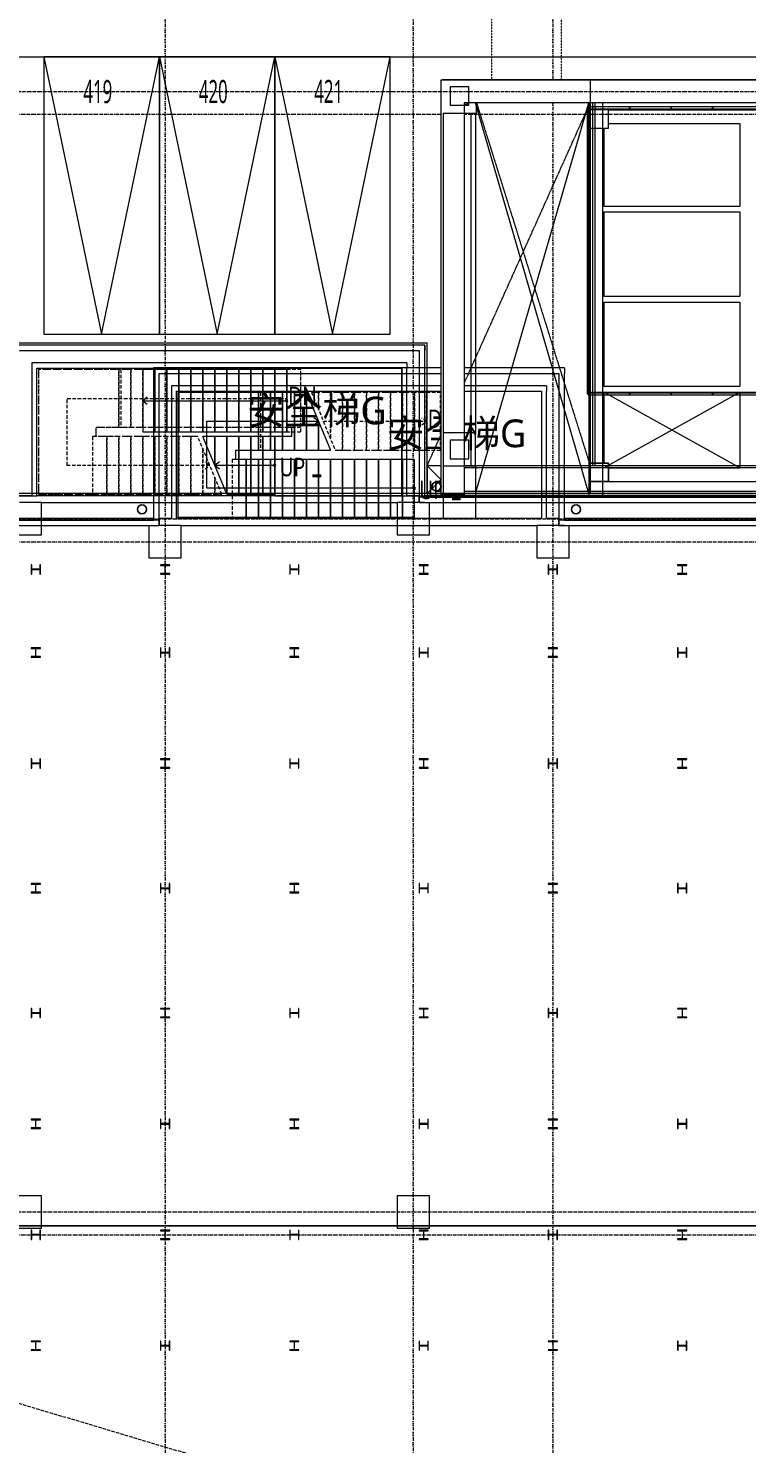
# Model space of a CAD drawing. Extents: x -168053 to 290600, y -560063 to 131745.
# Drawn here: x 65438 to 80996, y 70477 to 101111 of the extents above; entities that cross this region are included whole.
import ezdxf
from ezdxf.enums import TextEntityAlignment as Align

# ---------------------------------------------------------------- set-up
doc = ezdxf.new("R2010")
doc.units = 0
doc.header["$LTSCALE"] = 250
doc.set_wipeout_variables(frame=1)
for name, pattern in [('H12PL1$0$CENTERK0', [0.065, 0.05, -0.005, 0.005, -0.005]), ('H12PL1$0$DOTK00', [0.004, 0.001, -0.003]), ('H12PL1$0$DOTK1', [0.01, 0.005, -0.005]), ('H12PL1$0$HIDDEN', [0.4, 0.3, -0.1]), ('H12PL1$0$JJP_三點線', [0.9, 0.3, -0.15, 0, -0.15, 0, -0.15, 0, -0.15]), ('H12PL1$0$JJP_虛線(退縮線、投影線、地下室範圍、非屬本工程、圖面分區)', [0.45, 0.3, -0.15]), ('H12PL1$0$Wipeout_Contour', [1, 0, -1]), ('H12PL1$0$虛線', [0.846667, 0.423333, -0.423333]), ('H12PL25$0$JJP_三點線', [0.9, 0.3, -0.15, 0, -0.15, 0, -0.15, 0, -0.15]), ('H12PL25$0$JJP_虛線(退縮線、投影線、地下室範圍、非屬本工程、圖面分區)', [0.45, 0.3, -0.15]), ('H12PL25$0$虛線', [0.846667, 0.423333, -0.423333])]:
    doc.linetypes.add(name, pattern=pattern)
for name, color, linetype in [('H12PL1$0$A-OBJE-2D', 252, 'Continuous'), ('H12PL1$0$A-OBJE-MEP', 252, 'Continuous'), ('H12PL1$0$A-STRS', 252, 'Continuous'), ('H12PL1$0$A-TEXT', 252, 'Continuous'), ('H12PL1$0$A-WALL-EX', 252, 'Continuous'), ('H12PL1$0$A-WALL-IN', 252, 'Continuous'), ('H12PL1$0$A-ZONE', 252, 'Continuous'), ('H12PL1$0$Hattch', 252, 'Continuous'), ('H12PL1$0$L10_14_DRAN', 252, 'Continuous'), ('H12PL1$0$L10_14_HYOKI', 252, 'Continuous'), ('H12PL1$0$L10_14_KABE1', 252, 'Continuous'), ('H12PL1$0$L10_14_KABE3', 252, 'Continuous'), ('H12PL1$0$L10_14_PKG', 252, 'Continuous'), ('H12PL1$0$L10_14_PKG-NN', 252, 'Continuous'), ('H12PL1$0$L10_14_SITE', 252, 'Continuous'), ('H12PL1$0$L10_14_STANTION新設', 252, 'Continuous'), ('H12PL1$0$L10_14_STEEL2', 252, 'Continuous'), ('H12PL1$0$L10_14_SUGATA2', 252, 'Continuous'), ('H12PL1$0$L10_14_SUGATA3', 252, 'Continuous'), ('H12PL1$0$S-BEAM-SHOW', 252, 'Continuous'), ('H12PL1$0$S-COL', 252, 'Continuous'), ('H12PL1$0$S-FNDN', 252, 'Continuous'), ('H12PL1$0$S-GRID', 252, 'Continuous'), ('H12PL1$0$S-SLAB-SHOW', 252, 'Continuous'), ('H12PL25$0$A-OBJE-2D', 252, 'Continuous'), ('H12PL25$0$A-OBJE-MEP', 252, 'Continuous'), ('H12PL25$0$A-RAIL', 252, 'Continuous'), ('H12PL25$0$A-STRS', 252, 'Continuous'), ('H12PL25$0$A-TEXT', 252, 'Continuous'), ('H12PL25$0$A-WALL-EX', 252, 'Continuous'), ('H12PL25$0$A-WALL-IN', 252, 'Continuous'), ('H12PL25$0$A-ZONE', 252, 'Continuous'), ('H12PL25$0$S-BEAM-SHOW', 252, 'Continuous'), ('H12PL25$0$S-COL', 252, 'Continuous'), ('H12PL25$0$S-GRID', 252, 'Continuous'), ('H12PL25$0$S-SLAB-SHOW', 252, 'Continuous')]:
    doc.layers.add(name, color=color, linetype=linetype)
doc.styles.add('H12PL1$0$Standard', font='', dxfattribs={"width": 0.8})
doc.styles.add('H12PL25$0$Standard', font='', dxfattribs={"width": 0.8})
doc.styles.get('H12PL1$0$Standard').set_extended_font_data('Microsoft JhengHei')
doc.styles.get('H12PL25$0$Standard').set_extended_font_data('Microsoft JhengHei')

# ---------------------------------------------------------------- blocks, each defined once
blk = doc.blocks.new('H12PL25')
at = {"layer": 'H12PL25$0$A-OBJE-2D', "lineweight": 0}
for p, q in [((77900, 91600), (80850, 93237.5)), ((80850, 91600), (77900, 93237.5))]:
    blk.add_line(p, q, dxfattribs=at)
at = {"layer": 'H12PL25$0$A-OBJE-MEP', "lineweight": 0, "flags": 128}
for points in [[(67995, 90700, 1), (67805, 90700, 1)], [(77395, 90700, 1), (77205, 90700, 1)]]:
    blk.add_lwpolyline(points, format="xyb", close=True, dxfattribs=at)
at = {"layer": 'H12PL25$0$A-OBJE-MEP', "lineweight": 0}
for centre in [(67900, 90700), (77300, 90700)]:
    blk.add_circle(centre, 100, dxfattribs=at)
at = {"layer": 'H12PL25$0$A-RAIL', "lineweight": 0}
for p, q in [((78477, 99390), (78443, 99390)), ((78460, 99407), (78460, 99373)), ((79377, 99390), (79343, 99390)), ((79360, 99407), (79360, 99373)), ((80277, 99390), (80243, 99390)), ((80260, 99407), (80260, 99373)), ((77543, 98597.5), (77577, 98597.5)), ((77560, 98614.5), (77560, 98580.5)), ((77543, 97697.5), (77577, 97697.5)), ((77560, 97714.5), (77560, 97680.5)), ((77560, 96814.5), (77560, 96780.5)), ((77543, 96797.5), (77577, 96797.5)), ((77543, 95897.5), (77577, 95897.5)), ((77560, 95914.5), (77560, 95880.5)), ((77543, 94997.5), (77577, 94997.5)), ((77560, 95014.5), (77560, 94980.5)), ((77543, 94097.5), (77577, 94097.5)), ((77560, 94114.5), (77560, 94080.5)), ((78477, 93197.5), (78443, 93197.5)), ((78460, 93214.5), (78460, 93180.5)), ((79377, 93197.5), (79343, 93197.5)), ((79360, 93214.5), (79360, 93180.5)), ((80277, 93197.5), (80243, 93197.5)), ((80260, 93214.5), (80260, 93180.5))]:
    blk.add_line(p, q, dxfattribs=at)
at = {"layer": 'H12PL25$0$A-RAIL', "lineweight": 0, "flags": 128}
for points in [[(77538.65, 93197.5), (77581.35, 93197.5), (77581.35, 99390), (77538.65, 99390)], [(77540, 93207.5), (77580, 93207.5), (77580, 99380), (77540, 99380)], [(77560, 99411.35), (77560, 99368.65), (123730, 99368.65), (123730, 99411.35)], [(77570, 99410), (77570, 99370), (123720, 99370), (123720, 99410)], [(77560, 93218.85), (77560, 93176.15), (122100, 93176.15), (122100, 93218.85)], [(77570, 93217.5), (77570, 93177.5), (122090, 93177.5), (122090, 93217.5)]]:
    blk.add_lwpolyline(points, close=True, dxfattribs=at)
at = {"layer": 'H12PL25$0$A-STRS', "lineweight": 0}
for p, q in [((70420, 93230), (68680, 93230)), ((68680, 93230), (68680, 90530)), ((70420, 93230), (68680, 93230)), ((68680, 93230), (68680, 90530)), ((71460, 93230), (70420, 93230)), ((70420, 93230), (70420, 91980)), ((70420, 93230), (70420, 91980)), ((70420, 91980), (70420, 93230)), ((70680, 93230), (70420, 93230)), ((70420, 93230), (70420, 91980)), ((70680, 93230), (70680, 91980)), ((70680, 91980), (70680, 93230)), ((70680, 93230), (70680, 91980)), ((70940, 93230), (70680, 93230)), ((70940, 93230), (70940, 91980)), ((70940, 91980), (70940, 93230)), ((70940, 93230), (70940, 91980)), ((71200, 93230), (70940, 93230)), ((71200, 93230), (71200, 91980)), ((71200, 91980), (71200, 93230)), ((71200, 93230), (71200, 91980)), ((71460, 93230), (71200, 93230)), ((71460, 93230), (71460, 91980)), ((71460, 91980), (71460, 93230)), ((71460, 93230), (71460, 91980)), ((71460, 93230), (71980, 91980)), ((69305, 91155), (69305, 92605)), ((69305, 92605), (70420, 92605)), ((70420, 92605), (71720, 92605)), ((71720, 92605), (71620, 92680)), ((71620, 92530), (71720, 92605)), ((71720, 92605), (71720, 91980)), ((71720, 91980), (71720, 92605)), ((71720, 92605), (71720, 91980)), ((69930, 91780), (69930, 91980)), ((69930, 91980), (70420, 91980)), ((69930, 91980), (70420, 91980)), ((69930, 91780), (69930, 91980)), ((70420, 91980), (71980, 91980)), ((70420, 91980), (70680, 91980)), ((70680, 91980), (70940, 91980)), ((70940, 91980), (71200, 91980)), ((71200, 91980), (71460, 91980)), ((71460, 91980), (71720, 91980)), ((71720, 91980), (71980, 91980)), ((70160, 91780), (69930, 91780)), ((70160, 91780), (69930, 91780)), ((73800, 91780), (70160, 91780)), ((70160, 90530), (70160, 91780)), ((70160, 90530), (70160, 91780)), ((70160, 90530), (70160, 91780)), ((70420, 91780), (70160, 91780)), ((70160, 91780), (70160, 90530)), ((70160, 90530), (70160, 91780)), ((70420, 90530), (70420, 91780)), ((70680, 91780), (70420, 91780)), ((70420, 91780), (70420, 90530)), ((70420, 90530), (70420, 91780)), ((70680, 90530), (70680, 91780)), ((70940, 91780), (70680, 91780)), ((70680, 91780), (70680, 90530)), ((70680, 90530), (70680, 91780)), ((70940, 90530), (70940, 91780)), ((71200, 91780), (70940, 91780)), ((70940, 91780), (70940, 90530)), ((70940, 90530), (70940, 91780)), ((71200, 90530), (71200, 91780)), ((71460, 91780), (71200, 91780)), ((71200, 91780), (71200, 90530)), ((71200, 90530), (71200, 91780)), ((71460, 90530), (71460, 91780)), ((71720, 91780), (71460, 91780)), ((71460, 91780), (71460, 90530)), ((71460, 90530), (71460, 91780)), ((71720, 90530), (71720, 91780)), ((71980, 91780), (71720, 91780)), ((71720, 91780), (71720, 90530)), ((71720, 90530), (71720, 91780)), ((71980, 90530), (71980, 91780)), ((72240, 91780), (71980, 91780)), ((71980, 91780), (71980, 90530)), ((71980, 90530), (71980, 91780)), ((72240, 90530), (72240, 91780)), ((72500, 91780), (72240, 91780)), ((72240, 91780), (72240, 90530)), ((72240, 90530), (72240, 91780)), ((72500, 90530), (72500, 91780)), ((72760, 91780), (72500, 91780)), ((72500, 91780), (72500, 90530)), ((72500, 90530), (72500, 91780)), ((72760, 90530), (72760, 91780)), ((73020, 91780), (72760, 91780)), ((72760, 91780), (72760, 90530)), ((72760, 90530), (72760, 91780)), ((73020, 90530), (73020, 91780)), ((73280, 91780), (73020, 91780)), ((73020, 91780), (73020, 90530)), ((73020, 90530), (73020, 91780)), ((73280, 90530), (73280, 91780)), ((73540, 91780), (73280, 91780)), ((73280, 91780), (73280, 90530)), ((73280, 90530), (73280, 91780)), ((73540, 90530), (73540, 91780)), ((73800, 91780), (73540, 91780)), ((73540, 91780), (73540, 90530)), ((73540, 90530), (73540, 91780)), ((73800, 90530), (73800, 91780)), ((73800, 90530), (73800, 91780)), ((70160, 91155), (69305, 91155)), ((73540, 91155), (70160, 91155)), ((73800, 91155), (73540, 91155)), ((68680, 90530), (69853.32, 90530)), ((68680, 90530), (70160, 90530)), ((69853.32, 90530), (70160, 90530)), ((70160, 90530), (73800, 90530)), ((70160, 90530), (70420, 90530)), ((70420, 90530), (70680, 90530)), ((70680, 90530), (70940, 90530)), ((70940, 90530), (71200, 90530)), ((71200, 90530), (71460, 90530)), ((71460, 90530), (71720, 90530)), ((71720, 90530), (71980, 90530)), ((71980, 90530), (72240, 90530)), ((72240, 90530), (72500, 90530)), ((72500, 90530), (72760, 90530)), ((72760, 90530), (73020, 90530)), ((73020, 90530), (73280, 90530)), ((73280, 90530), (73540, 90530)), ((73540, 90530), (73800, 90530))]:
    blk.add_line(p, q, dxfattribs=at)
at = {"layer": 'H12PL25$0$A-STRS', "linetype": 'H12PL25$0$JJP_虛線(退縮線、投影線、地下室範圍、非屬本工程、圖面分區)', "lineweight": 0}
for p, q in [((70466.68, 93230), (70466.68, 91980)), ((71720, 93230), (71568.31, 93230)), ((71568.31, 93230), (72088.31, 91980)), ((71720, 93230), (71720, 92865.36)), ((71720, 92865.36), (71720, 93230)), ((71720, 93230), (71720, 92865.36)), ((71980, 93230), (71720, 93230)), ((71980, 93230), (71980, 92240.36)), ((71980, 92240.36), (71980, 93230)), ((71980, 93230), (71980, 92240.36)), ((72240, 93230), (71980, 93230)), ((72240, 93230), (72240, 91980)), ((72240, 91980), (72240, 93230)), ((72240, 93230), (72240, 91980)), ((72500, 93230), (72240, 93230)), ((72500, 93230), (72500, 91980)), ((72500, 91980), (72500, 93230)), ((72500, 93230), (72500, 91980)), ((72760, 93230), (72500, 93230)), ((72760, 93230), (72760, 91980)), ((72760, 91980), (72760, 93230)), ((72760, 93230), (72760, 91980)), ((73020, 93230), (72760, 93230)), ((73020, 93230), (73020, 91980)), ((73020, 91980), (73020, 93230)), ((73020, 93230), (73020, 91980)), ((73280, 93230), (73020, 93230)), ((73280, 93230), (73280, 91980)), ((73280, 91980), (73280, 93230)), ((73280, 93230), (73280, 91980)), ((73540, 93230), (73280, 93230)), ((73540, 93230), (73540, 91980)), ((73540, 91980), (73540, 93230)), ((73540, 93230), (73540, 91980)), ((73800, 93230), (73540, 93230)), ((73800, 93230), (73800, 91980)), ((73800, 91980), (73800, 93230)), ((73800, 93230), (73800, 91980)), ((74060, 93230), (73800, 93230)), ((74366.68, 93230), (74060, 93230)), ((74060, 93230), (74060, 91980)), ((74060, 91980), (74060, 93230)), ((74366.68, 91980), (74366.68, 93230)), ((71828.31, 92605), (73800, 92605)), ((73800, 92605), (74060, 92605)), ((74060, 92605), (73960, 92680)), ((73960, 92530), (74060, 92605)), ((72088.31, 91980), (72240, 91980)), ((72240, 91980), (72500, 91980)), ((72500, 91980), (72760, 91980)), ((72760, 91980), (73020, 91980)), ((73020, 91980), (73280, 91980)), ((73280, 91980), (73540, 91980)), ((73540, 91980), (73800, 91980)), ((73800, 91980), (74060, 91980)), ((74060, 91980), (74366.68, 91980)), ((69930, 91780), (69853.32, 91780)), ((69853.32, 91780), (69853.32, 90530)), ((73535.65, 91780), (73535.65, 90530))]:
    blk.add_line(p, q, dxfattribs=at)
at = {"layer": 'H12PL25$0$A-STRS', "linetype": 'H12PL25$0$虛線', "lineweight": 0}
for p, q in [((74060, 93230), (71568.31, 93230)), ((72088.31, 91980), (74060, 91980))]:
    blk.add_line(p, q, dxfattribs=at)
at = {"layer": 'H12PL25$0$A-STRS', "lineweight": 0, "flags": 128}
blk.add_lwpolyline([(73800, 91180, 1), (73800, 91130, 1)], format="xyb", close=True, dxfattribs=at)
at = {"layer": 'H12PL25$0$A-WALL-EX', "lineweight": 0}
for p, q in [((18000, 90465), (68150, 90465)), ((68270, 90465), (68150, 90465)), ((68270, 90465), (68150, 90465)), ((68270, 90350), (68270, 90465)), ((77050, 90465), (76930, 90465)), ((77050, 90465), (76930, 90465)), ((76930, 90465), (76930, 90350)), ((77050, 90465), (126700, 90465)), ((68150, 90350), (68270, 90350)), ((68150, 90350), (68270, 90350)), ((76930, 90350), (77050, 90350)), ((76930, 90350), (77050, 90350))]:
    blk.add_line(p, q, dxfattribs=at)
at = {"layer": 'H12PL25$0$A-WALL-EX', "lineweight": 0, "flags": 128}
for points in [[(68150, 93760), (68150, 93640)], [(77050, 93760), (68150, 93760)], [(77050, 93760), (77050, 93640)], [(68150, 93640), (68150, 90465)], [(68270, 90350), (68270, 93640)], [(68270, 93640), (76930, 93640)], [(76930, 93640), (76930, 90350)], [(77050, 90465), (77050, 93640)], [(18000, 90500), (68150, 90500)], [(18000, 90500), (68150, 90500)], [(18000, 90500), (68150, 90500)], [(68150, 90500), (18000, 90500)], [(68150, 90500), (68150, 90465)], [(77050, 90500), (126700, 90500)], [(77050, 90500), (126700, 90500)], [(77050, 90500), (126700, 90500)], [(126700, 90500), (77050, 90500)], [(77050, 90500), (77050, 90465)], [(17965, 90350), (68150, 90350)], [(68150, 90350), (68270, 90350)], [(77050, 90350), (76930, 90350)], [(77050, 90350), (126850, 90350)]]:
    blk.add_lwpolyline(points, dxfattribs=at)
at = {"layer": 'H12PL25$0$A-WALL-IN', "lineweight": 0, "flags": 128}
for points in [[(68537.5, 93372.5), (68537.5, 93259.5)], [(76662.5, 93372.5), (68537.5, 93372.5)], [(68537.5, 93259.5), (68537.5, 90500)], [(68650.5, 90500), (68650.5, 93259.5)], [(68650.5, 93259.5), (76549.5, 93259.5)], [(76549.5, 93259.5), (76549.5, 90500)], [(76662.5, 93372.5), (76662.5, 93259.5)], [(76662.5, 90500), (76662.5, 93259.5)], [(68537.5, 90500), (68270, 90500)], [(68270, 90500), (68270, 90350)], [(76549.5, 90500), (68650.5, 90500)], [(76930, 90500), (76662.5, 90500)], [(76930, 90350), (76930, 90500)], [(68750, 90350), (76450, 90350)]]:
    blk.add_lwpolyline(points, dxfattribs=at)
at = {"layer": 'H12PL25$0$S-BEAM-SHOW', "lineweight": 0, "flags": 128}
for points in [[(78000, 99350), (85000, 99350)], [(78000, 99050), (78000, 99350)], [(77600, 98950), (77900, 98950)], [(77600, 98950), (77600, 91700)], [(77900, 98950), (77900, 97262.5)], [(78000, 99050), (80850, 99050)], [(80850, 99050), (80850, 97262.5)], [(77900, 97262.5), (80850, 97262.5)], [(77900, 97137.5), (80850, 97137.5)], [(77900, 97137.5), (77900, 95312.5)], [(80850, 97137.5), (80850, 95312.5)], [(77900, 95312.5), (80850, 95312.5)], [(77900, 95187.5), (80850, 95187.5)], [(77900, 95187.5), (77900, 93362.5)], [(80850, 95187.5), (80850, 93362.5)], [(77900, 93362.5), (80850, 93362.5)], [(77900, 93237.5), (80850, 93237.5)], [(77900, 93237.5), (77900, 91700)], [(80850, 93237.5), (80850, 91600)], [(77900, 91700), (77600, 91700)], [(78000, 91600), (80850, 91600)], [(78000, 91300), (78000, 91600)], [(78000, 91300), (85000, 91300)]]:
    blk.add_lwpolyline(points, dxfattribs=at)
at = {"layer": 'H12PL25$0$S-COL', "lineweight": 0, "flags": 128}
for points in [[(77600, 98950), (78000, 98950), (78000, 99350), (77600, 99350)], [(77600, 91300), (78000, 91300), (78000, 91700), (77600, 91700)]]:
    blk.add_lwpolyline(points, close=True, dxfattribs=at)
for points in [[(68050, 90350), (68050, 89650), (68750, 89650), (68750, 90350), (68270, 90350)], [(76930, 90350), (76450, 90350), (76450, 89650), (77150, 89650), (77150, 90350)]]:
    blk.add_lwpolyline(points, dxfattribs=at)
for points in [[(65700, 89499.5), (65688, 89499.5), (65688, 89416.5, -0.41421356), (65675, 89403.5), (65525, 89403.5, -0.41421356), (65512, 89416.5), (65512, 89499.5), (65500, 89499.5), (65500, 89299.5), (65512, 89299.5), (65512, 89382.5, -0.41421356), (65525, 89395.5), (65675, 89395.5, -0.41421356), (65688, 89382.5), (65688, 89299.5), (65700, 89299.5)], [(68500, 89299.5), (68500, 89311.5), (68417, 89311.5, -0.41421356), (68404, 89324.5), (68404, 89474.5, -0.41421356), (68417, 89487.5), (68500, 89487.5), (68500, 89499.5), (68300, 89499.5), (68300, 89487.5), (68383, 89487.5, -0.41421356), (68396, 89474.5), (68396, 89324.5, -0.41421356), (68383, 89311.5), (68300, 89311.5), (68300, 89299.5)], [(71300, 89499.5), (71288, 89499.5), (71288, 89416.5, -0.41421356), (71275, 89403.5), (71125, 89403.5, -0.41421356), (71112, 89416.5), (71112, 89499.5), (71100, 89499.5), (71100, 89299.5), (71112, 89299.5), (71112, 89382.5, -0.41421356), (71125, 89395.5), (71275, 89395.5, -0.41421356), (71288, 89382.5), (71288, 89299.5), (71300, 89299.5)], [(74100, 89299.5), (74100, 89311.5), (74017, 89311.5, -0.41421356), (74004, 89324.5), (74004, 89474.5, -0.41421356), (74017, 89487.5), (74100, 89487.5), (74100, 89499.5), (73900, 89499.5), (73900, 89487.5), (73983, 89487.5, -0.41421356), (73996, 89474.5), (73996, 89324.5, -0.41421356), (73983, 89311.5), (73900, 89311.5), (73900, 89299.5)], [(76900, 89499.5), (76888, 89499.5), (76888, 89416.5, -0.41421356), (76875, 89403.5), (76725, 89403.5, -0.41421356), (76712, 89416.5), (76712, 89499.5), (76700, 89499.5), (76700, 89299.5), (76712, 89299.5), (76712, 89382.5, -0.41421356), (76725, 89395.5), (76875, 89395.5, -0.41421356), (76888, 89382.5), (76888, 89299.5), (76900, 89299.5)], [(79700, 89299.5), (79700, 89311.5), (79617, 89311.5, -0.41421356), (79604, 89324.5), (79604, 89474.5, -0.41421356), (79617, 89487.5), (79700, 89487.5), (79700, 89499.5), (79500, 89499.5), (79500, 89487.5), (79583, 89487.5, -0.41421356), (79596, 89474.5), (79596, 89324.5, -0.41421356), (79583, 89311.5), (79500, 89311.5), (79500, 89299.5)], [(65700, 87500), (65700, 87512), (65617, 87512, -0.41421356), (65604, 87525), (65604, 87675, -0.41421356), (65617, 87688), (65700, 87688), (65700, 87700), (65500, 87700), (65500, 87688), (65583, 87688, -0.41421356), (65596, 87675), (65596, 87525, -0.41421356), (65583, 87512), (65500, 87512), (65500, 87500)], [(68500, 87700), (68488, 87700), (68488, 87617, -0.41421356), (68475, 87604), (68325, 87604, -0.41421356), (68312, 87617), (68312, 87700), (68300, 87700), (68300, 87500), (68312, 87500), (68312, 87583, -0.41421356), (68325, 87596), (68475, 87596, -0.41421356), (68488, 87583), (68488, 87500), (68500, 87500)], [(71300, 87500), (71300, 87512), (71217, 87512, -0.41421356), (71204, 87525), (71204, 87675, -0.41421356), (71217, 87688), (71300, 87688), (71300, 87700), (71100, 87700), (71100, 87688), (71183, 87688, -0.41421356), (71196, 87675), (71196, 87525, -0.41421356), (71183, 87512), (71100, 87512), (71100, 87500)], [(74100, 87700), (74088, 87700), (74088, 87617, -0.41421356), (74075, 87604), (73925, 87604, -0.41421356), (73912, 87617), (73912, 87700), (73900, 87700), (73900, 87500), (73912, 87500), (73912, 87583, -0.41421356), (73925, 87596), (74075, 87596, -0.41421356), (74088, 87583), (74088, 87500), (74100, 87500)], [(76900, 87500), (76900, 87512), (76817, 87512, -0.41421356), (76804, 87525), (76804, 87675, -0.41421356), (76817, 87688), (76900, 87688), (76900, 87700), (76700, 87700), (76700, 87688), (76783, 87688, -0.41421356), (76796, 87675), (76796, 87525, -0.41421356), (76783, 87512), (76700, 87512), (76700, 87500)], [(79700, 87700), (79688, 87700), (79688, 87617, -0.41421356), (79675, 87604), (79525, 87604, -0.41421356), (79512, 87617), (79512, 87700), (79500, 87700), (79500, 87500), (79512, 87500), (79512, 87583, -0.41421356), (79525, 87596), (79675, 87596, -0.41421356), (79688, 87583), (79688, 87500), (79700, 87500)], [(65700, 85300), (65688, 85300), (65688, 85217, -0.41421356), (65675, 85204), (65525, 85204, -0.41421356), (65512, 85217), (65512, 85300), (65500, 85300), (65500, 85100), (65512, 85100), (65512, 85183, -0.41421356), (65525, 85196), (65675, 85196, -0.41421356), (65688, 85183), (65688, 85100), (65700, 85100)], [(68500, 85100), (68500, 85112), (68417, 85112, -0.41421356), (68404, 85125), (68404, 85275, -0.41421356), (68417, 85288), (68500, 85288), (68500, 85300), (68300, 85300), (68300, 85288), (68383, 85288, -0.41421356), (68396, 85275), (68396, 85125, -0.41421356), (68383, 85112), (68300, 85112), (68300, 85100)], [(71300, 85300), (71288, 85300), (71288, 85217, -0.41421356), (71275, 85204), (71125, 85204, -0.41421356), (71112, 85217), (71112, 85300), (71100, 85300), (71100, 85100), (71112, 85100), (71112, 85183, -0.41421356), (71125, 85196), (71275, 85196, -0.41421356), (71288, 85183), (71288, 85100), (71300, 85100)], [(74100, 85100), (74100, 85112), (74017, 85112, -0.41421356), (74004, 85125), (74004, 85275, -0.41421356), (74017, 85288), (74100, 85288), (74100, 85300), (73900, 85300), (73900, 85288), (73983, 85288, -0.41421356), (73996, 85275), (73996, 85125, -0.41421356), (73983, 85112), (73900, 85112), (73900, 85100)], [(76900, 85300), (76888, 85300), (76888, 85217, -0.41421356), (76875, 85204), (76725, 85204, -0.41421356), (76712, 85217), (76712, 85300), (76700, 85300), (76700, 85100), (76712, 85100), (76712, 85183, -0.41421356), (76725, 85196), (76875, 85196, -0.41421356), (76888, 85183), (76888, 85100), (76900, 85100)], [(79700, 85100), (79700, 85112), (79617, 85112, -0.41421356), (79604, 85125), (79604, 85275, -0.41421356), (79617, 85288), (79700, 85288), (79700, 85300), (79500, 85300), (79500, 85288), (79583, 85288, -0.41421356), (79596, 85275), (79596, 85125, -0.41421356), (79583, 85112), (79500, 85112), (79500, 85100)], [(65700, 82400), (65700, 82412), (65617, 82412, -0.41421356), (65604, 82425), (65604, 82575, -0.41421356), (65617, 82588), (65700, 82588), (65700, 82600), (65500, 82600), (65500, 82588), (65583, 82588, -0.41421356), (65596, 82575), (65596, 82425, -0.41421356), (65583, 82412), (65500, 82412), (65500, 82400)], [(68500, 82600), (68488, 82600), (68488, 82517, -0.41421356), (68475, 82504), (68325, 82504, -0.41421356), (68312, 82517), (68312, 82600), (68300, 82600), (68300, 82400), (68312, 82400), (68312, 82483, -0.41421356), (68325, 82496), (68475, 82496, -0.41421356), (68488, 82483), (68488, 82400), (68500, 82400)], [(71300, 82400), (71300, 82412), (71217, 82412, -0.41421356), (71204, 82425), (71204, 82575, -0.41421356), (71217, 82588), (71300, 82588), (71300, 82600), (71100, 82600), (71100, 82588), (71183, 82588, -0.41421356), (71196, 82575), (71196, 82425, -0.41421356), (71183, 82412), (71100, 82412), (71100, 82400)], [(74100, 82600), (74088, 82600), (74088, 82517, -0.41421356), (74075, 82504), (73925, 82504, -0.41421356), (73912, 82517), (73912, 82600), (73900, 82600), (73900, 82400), (73912, 82400), (73912, 82483, -0.41421356), (73925, 82496), (74075, 82496, -0.41421356), (74088, 82483), (74088, 82400), (74100, 82400)], [(76900, 82400), (76900, 82412), (76817, 82412, -0.41421356), (76804, 82425), (76804, 82575, -0.41421356), (76817, 82588), (76900, 82588), (76900, 82600), (76700, 82600), (76700, 82588), (76783, 82588, -0.41421356), (76796, 82575), (76796, 82425, -0.41421356), (76783, 82412), (76700, 82412), (76700, 82400)], [(79700, 82600), (79688, 82600), (79688, 82517, -0.41421356), (79675, 82504), (79525, 82504, -0.41421356), (79512, 82517), (79512, 82600), (79500, 82600), (79500, 82400), (79512, 82400), (79512, 82483, -0.41421356), (79525, 82496), (79675, 82496, -0.41421356), (79688, 82483), (79688, 82400), (79700, 82400)], [(65700, 79900), (65688, 79900), (65688, 79817, -0.41421356), (65675, 79804), (65525, 79804, -0.41421356), (65512, 79817), (65512, 79900), (65500, 79900), (65500, 79700), (65512, 79700), (65512, 79783, -0.41421356), (65525, 79796), (65675, 79796, -0.41421356), (65688, 79783), (65688, 79700), (65700, 79700)], [(68500, 79700), (68500, 79712), (68417, 79712, -0.41421356), (68404, 79725), (68404, 79875, -0.41421356), (68417, 79888), (68500, 79888), (68500, 79900), (68300, 79900), (68300, 79888), (68383, 79888, -0.41421356), (68396, 79875), (68396, 79725, -0.41421356), (68383, 79712), (68300, 79712), (68300, 79700)], [(71300, 79900), (71288, 79900), (71288, 79817, -0.41421356), (71275, 79804), (71125, 79804, -0.41421356), (71112, 79817), (71112, 79900), (71100, 79900), (71100, 79700), (71112, 79700), (71112, 79783, -0.41421356), (71125, 79796), (71275, 79796, -0.41421356), (71288, 79783), (71288, 79700), (71300, 79700)], [(74100, 79700), (74100, 79712), (74017, 79712, -0.41421356), (74004, 79725), (74004, 79875, -0.41421356), (74017, 79888), (74100, 79888), (74100, 79900), (73900, 79900), (73900, 79888), (73983, 79888, -0.41421356), (73996, 79875), (73996, 79725, -0.41421356), (73983, 79712), (73900, 79712), (73900, 79700)], [(76900, 79900), (76888, 79900), (76888, 79817, -0.41421356), (76875, 79804), (76725, 79804, -0.41421356), (76712, 79817), (76712, 79900), (76700, 79900), (76700, 79700), (76712, 79700), (76712, 79783, -0.41421356), (76725, 79796), (76875, 79796, -0.41421356), (76888, 79783), (76888, 79700), (76900, 79700)], [(79700, 79700), (79700, 79712), (79617, 79712, -0.41421356), (79604, 79725), (79604, 79875, -0.41421356), (79617, 79888), (79700, 79888), (79700, 79900), (79500, 79900), (79500, 79888), (79583, 79888, -0.41421356), (79596, 79875), (79596, 79725, -0.41421356), (79583, 79712), (79500, 79712), (79500, 79700)], [(65700, 77300), (65700, 77312), (65617, 77312, -0.41421356), (65604, 77325), (65604, 77475, -0.41421356), (65617, 77488), (65700, 77488), (65700, 77500), (65500, 77500), (65500, 77488), (65583, 77488, -0.41421356), (65596, 77475), (65596, 77325, -0.41421356), (65583, 77312), (65500, 77312), (65500, 77300)], [(68500, 77500), (68488, 77500), (68488, 77417, -0.41421356), (68475, 77404), (68325, 77404, -0.41421356), (68312, 77417), (68312, 77500), (68300, 77500), (68300, 77300), (68312, 77300), (68312, 77383, -0.41421356), (68325, 77396), (68475, 77396, -0.41421356), (68488, 77383), (68488, 77300), (68500, 77300)], [(71300, 77300), (71300, 77312), (71217, 77312, -0.41421356), (71204, 77325), (71204, 77475, -0.41421356), (71217, 77488), (71300, 77488), (71300, 77500), (71100, 77500), (71100, 77488), (71183, 77488, -0.41421356), (71196, 77475), (71196, 77325, -0.41421356), (71183, 77312), (71100, 77312), (71100, 77300)], [(74100, 77500), (74088, 77500), (74088, 77417, -0.41421356), (74075, 77404), (73925, 77404, -0.41421356), (73912, 77417), (73912, 77500), (73900, 77500), (73900, 77300), (73912, 77300), (73912, 77383, -0.41421356), (73925, 77396), (74075, 77396, -0.41421356), (74088, 77383), (74088, 77300), (74100, 77300)], [(76900, 77300), (76900, 77312), (76817, 77312, -0.41421356), (76804, 77325), (76804, 77475, -0.41421356), (76817, 77488), (76900, 77488), (76900, 77500), (76700, 77500), (76700, 77488), (76783, 77488, -0.41421356), (76796, 77475), (76796, 77325, -0.41421356), (76783, 77312), (76700, 77312), (76700, 77300)], [(79700, 77500), (79688, 77500), (79688, 77417, -0.41421356), (79675, 77404), (79525, 77404, -0.41421356), (79512, 77417), (79512, 77500), (79500, 77500), (79500, 77300), (79512, 77300), (79512, 77383, -0.41421356), (79525, 77396), (79675, 77396, -0.41421356), (79688, 77383), (79688, 77300), (79700, 77300)], [(65700, 75100), (65688, 75100), (65688, 75017, -0.41421356), (65675, 75004), (65525, 75004, -0.41421356), (65512, 75017), (65512, 75100), (65500, 75100), (65500, 74900), (65512, 74900), (65512, 74983, -0.41421356), (65525, 74996), (65675, 74996, -0.41421356), (65688, 74983), (65688, 74900), (65700, 74900)], [(68500, 74900), (68500, 74912), (68417, 74912, -0.41421356), (68404, 74925), (68404, 75075, -0.41421356), (68417, 75088), (68500, 75088), (68500, 75100), (68300, 75100), (68300, 75088), (68383, 75088, -0.41421356), (68396, 75075), (68396, 74925, -0.41421356), (68383, 74912), (68300, 74912), (68300, 74900)], [(71300, 75100), (71288, 75100), (71288, 75017, -0.41421356), (71275, 75004), (71125, 75004, -0.41421356), (71112, 75017), (71112, 75100), (71100, 75100), (71100, 74900), (71112, 74900), (71112, 74983, -0.41421356), (71125, 74996), (71275, 74996, -0.41421356), (71288, 74983), (71288, 74900), (71300, 74900)], [(74100, 74900), (74100, 74912), (74017, 74912, -0.41421356), (74004, 74925), (74004, 75075, -0.41421356), (74017, 75088), (74100, 75088), (74100, 75100), (73900, 75100), (73900, 75088), (73983, 75088, -0.41421356), (73996, 75075), (73996, 74925, -0.41421356), (73983, 74912), (73900, 74912), (73900, 74900)], [(76900, 75100), (76888, 75100), (76888, 75017, -0.41421356), (76875, 75004), (76725, 75004, -0.41421356), (76712, 75017), (76712, 75100), (76700, 75100), (76700, 74900), (76712, 74900), (76712, 74983, -0.41421356), (76725, 74996), (76875, 74996, -0.41421356), (76888, 74983), (76888, 74900), (76900, 74900)], [(79700, 74900), (79700, 74912), (79617, 74912, -0.41421356), (79604, 74925), (79604, 75075, -0.41421356), (79617, 75088), (79700, 75088), (79700, 75100), (79500, 75100), (79500, 75088), (79583, 75088, -0.41421356), (79596, 75075), (79596, 74925, -0.41421356), (79583, 74912), (79500, 74912), (79500, 74900)], [(65700, 72500), (65700, 72512), (65617, 72512, -0.41421356), (65604, 72525), (65604, 72675, -0.41421356), (65617, 72688), (65700, 72688), (65700, 72700), (65500, 72700), (65500, 72688), (65583, 72688, -0.41421356), (65596, 72675), (65596, 72525, -0.41421356), (65583, 72512), (65500, 72512), (65500, 72500)], [(68500, 72700), (68488, 72700), (68488, 72617, -0.41421356), (68475, 72604), (68325, 72604, -0.41421356), (68312, 72617), (68312, 72700), (68300, 72700), (68300, 72500), (68312, 72500), (68312, 72583, -0.41421356), (68325, 72596), (68475, 72596, -0.41421356), (68488, 72583), (68488, 72500), (68500, 72500)], [(71300, 72500), (71300, 72512), (71217, 72512, -0.41421356), (71204, 72525), (71204, 72675, -0.41421356), (71217, 72688), (71300, 72688), (71300, 72700), (71100, 72700), (71100, 72688), (71183, 72688, -0.41421356), (71196, 72675), (71196, 72525, -0.41421356), (71183, 72512), (71100, 72512), (71100, 72500)], [(74100, 72700), (74088, 72700), (74088, 72617, -0.41421356), (74075, 72604), (73925, 72604, -0.41421356), (73912, 72617), (73912, 72700), (73900, 72700), (73900, 72500), (73912, 72500), (73912, 72583, -0.41421356), (73925, 72596), (74075, 72596, -0.41421356), (74088, 72583), (74088, 72500), (74100, 72500)], [(76900, 72500), (76900, 72512), (76817, 72512, -0.41421356), (76804, 72525), (76804, 72675, -0.41421356), (76817, 72688), (76900, 72688), (76900, 72700), (76700, 72700), (76700, 72688), (76783, 72688, -0.41421356), (76796, 72675), (76796, 72525, -0.41421356), (76783, 72512), (76700, 72512), (76700, 72500)], [(79700, 72700), (79688, 72700), (79688, 72617, -0.41421356), (79675, 72604), (79525, 72604, -0.41421356), (79512, 72617), (79512, 72700), (79500, 72700), (79500, 72500), (79512, 72500), (79512, 72583, -0.41421356), (79525, 72596), (79675, 72596, -0.41421356), (79688, 72583), (79688, 72500), (79700, 72500)]]:
    blk.add_lwpolyline(points, format="xyb", close=True, dxfattribs=at)
at = {"layer": 'H12PL25$0$S-GRID', "linetype": 'H12PL25$0$JJP_三點線', "lineweight": 0}
for p, q in [((68400, 128250), (68400, -28000)), ((76800, 128250), (76800, -28000)), ((-29000, 99250), (289600, 99250)), ((-29000, 90000), (289600, 90000)), ((-29000, 75000), (289600, 75000))]:
    blk.add_line(p, q, dxfattribs=at)
at = {"layer": 'H12PL25$0$S-SLAB-SHOW', "lineweight": 0, "flags": 128}
for points in [[(77600, 99350), (77600, 93237.5), (122140, 93237.5), (122140, 91300), (125640, 91300), (125640, 92970), (124874, 92970), (124874, 92610), (124656, 92610), (124656, 92710), (123890, 92710), (123890, 92610), (123690, 92610), (123690, 99350)], [(77600, 99350), (77600, 93237.5), (122140, 93237.5), (122140, 91300), (124656, 91300), (124656, 92710), (123890, 92710), (123890, 92610), (123690, 92610), (123690, 99350)]]:
    blk.add_lwpolyline(points, close=True, dxfattribs=at)
at = {"layer": 'H12PL25$0$S-SLAB-SHOW', "lineweight": 0}
blk.add_lwpolyline([(77600, 91700), (78000, 91700), (78000, 91300), (77600, 91300)], close=True, dxfattribs=at)
at = {"layer": 'H12PL25$0$A-TEXT', "linetype": 'Continuous', "lineweight": 0, "char_height": 400, "attachment_point": 4, "style": 'H12PL25$0$Standard'}
for s, insert in [('\\A1;DN', (74089.51, 92660.2)), ('\\A1;UP', (73902.36, 91117.78))]:
    blk.add_mtext(s, dxfattribs=dict(at, insert=insert))
at = {"layer": 'H12PL25$0$A-ZONE', "style": 'H12PL25$0$Standard'}
for s, p in [('安全梯G', (74710.41, 92644.99)), ('-', (74710.41, 91303.1))]:
    blk.add_text(s, height=600, dxfattribs=at).set_placement(p, align=Align.TOP_CENTER)
blk = doc.blocks.new('H12PL1')
at = {"layer": 'H12PL1$0$A-OBJE-2D', "linetype": 'H12PL1$0$HIDDEN', "lineweight": 0}
blk.add_line((17650, 85950), (243150, 18700), dxfattribs=at)
at = {"layer": 'H12PL1$0$A-STRS', "linetype": 'H12PL1$0$虛線', "lineweight": 0}
for p, q in [((70420, 93230), (68680, 93230)), ((68680, 93230), (68680, 90530)), ((74060, 93230), (70420, 93230)), ((69930, 91780), (69930, 91980)), ((69930, 91980), (70420, 91980)), ((70420, 91980), (74060, 91980)), ((70160, 91780), (69930, 91780)), ((72131.69, 91780), (70160, 91780)), ((68680, 90530), (69853.32, 90530)), ((69853.32, 90530), (70160, 90530)), ((70160, 90530), (72651.69, 90530))]:
    blk.add_line(p, q, dxfattribs=at)
at = {"layer": 'H12PL1$0$A-STRS', "linetype": 'H12PL1$0$JJP_虛線(退縮線、投影線、地下室範圍、非屬本工程、圖面分區)', "lineweight": 0}
for p, q in [((70420, 93230), (68680, 93230)), ((68680, 93230), (68680, 90530)), ((70420, 93230), (70420, 91980)), ((70420, 93230), (70420, 91980)), ((70420, 91980), (70420, 93230)), ((70680, 93230), (70420, 93230)), ((70420, 93230), (70420, 91980)), ((70466.68, 93230), (70466.68, 91980)), ((70680, 93230), (70680, 91980)), ((70680, 91980), (70680, 93230)), ((70680, 93230), (70680, 91980)), ((70940, 93230), (70680, 93230)), ((70940, 93230), (70940, 91980)), ((70940, 91980), (70940, 93230)), ((70940, 93230), (70940, 91980)), ((71200, 93230), (70940, 93230)), ((71200, 93230), (71200, 91980)), ((71200, 91980), (71200, 93230)), ((71200, 93230), (71200, 91980)), ((71460, 93230), (71200, 93230)), ((71210.69, 91880), (71210.69, 93230)), ((71460, 93230), (71460, 91980)), ((71460, 91980), (71460, 93230)), ((71460, 93230), (71460, 91980)), ((71720, 93230), (71460, 93230)), ((71720, 93230), (71720, 91980)), ((71720, 91980), (71720, 93230)), ((71720, 93230), (71720, 91980)), ((71980, 93230), (71720, 93230)), ((71980, 93230), (71980, 91980)), ((71980, 91980), (71980, 93230)), ((71980, 93230), (71980, 91980)), ((72240, 93230), (71980, 93230)), ((72240, 93230), (72240, 91980)), ((72240, 91980), (72240, 93230)), ((72240, 93230), (72240, 91980)), ((72500, 93230), (72240, 93230)), ((72500, 93230), (72500, 91980)), ((72500, 91980), (72500, 93230)), ((72500, 93230), (72500, 91980)), ((72760, 93230), (72500, 93230)), ((72760, 93230), (72760, 91980)), ((72760, 91980), (72760, 93230)), ((72760, 93230), (72760, 91980)), ((73020, 93230), (72760, 93230)), ((73020, 93230), (73020, 91980)), ((73020, 91980), (73020, 93230)), ((73020, 93230), (73020, 91980)), ((73280, 93230), (73020, 93230)), ((73280, 93230), (73280, 91980)), ((73280, 91980), (73280, 93230)), ((73280, 93230), (73280, 91980)), ((73540, 93230), (73280, 93230)), ((73540, 93230), (73540, 91980)), ((73540, 91980), (73540, 93230)), ((73540, 93230), (73540, 91980)), ((73800, 93230), (73540, 93230)), ((73800, 93230), (73800, 91980)), ((73800, 91980), (73800, 93230)), ((73800, 93230), (73800, 91980)), ((74060, 93230), (73800, 93230)), ((74365.36, 93230), (74060, 93230)), ((74366.68, 93230), (74060, 93230)), ((74060, 93230), (74060, 91980)), ((74060, 91980), (74060, 93230)), ((74365.36, 91880), (74365.36, 93230)), ((74366.68, 91980), (74366.68, 93230)), ((69305, 91155), (69305, 92605)), ((69305, 92605), (70420, 92605)), ((70420, 92605), (73800, 92605)), ((73800, 92605), (74060, 92605)), ((69930, 91980), (70420, 91980)), ((69930, 91780), (69930, 91980)), ((70420, 91980), (70680, 91980)), ((70680, 91980), (70940, 91980)), ((70940, 91980), (71200, 91980)), ((71200, 91980), (71460, 91980)), ((71460, 91980), (71720, 91980)), ((71720, 91980), (71980, 91980)), ((71980, 91980), (72240, 91980)), ((72240, 91980), (72500, 91980)), ((72500, 91980), (72760, 91980)), ((72760, 91980), (73020, 91980)), ((73020, 91980), (73280, 91980)), ((73280, 91980), (73540, 91980)), ((73540, 91980), (73800, 91980)), ((73800, 91980), (74060, 91980)), ((74060, 91980), (74366.68, 91980)), ((69930, 91780), (69853.32, 91780)), ((69853.32, 91780), (69853.32, 90530)), ((70160, 91780), (69930, 91780)), ((70160, 90530), (70160, 91780)), ((70160, 90530), (70160, 91780)), ((70160, 90530), (70160, 91780)), ((70420, 91780), (70160, 91780)), ((70160, 91780), (70160, 90530)), ((70160, 90530), (70160, 91780)), ((70420, 90530), (70420, 91780)), ((70680, 91780), (70420, 91780)), ((70420, 91780), (70420, 90530)), ((70420, 90530), (70420, 91780)), ((70680, 90530), (70680, 91780)), ((70940, 91780), (70680, 91780)), ((70680, 91780), (70680, 90530)), ((70680, 90530), (70680, 91780)), ((70940, 90530), (70940, 91780)), ((71200, 91780), (70940, 91780)), ((70940, 91780), (70940, 90530)), ((70940, 90530), (70940, 91780)), ((71200, 90530), (71200, 91780)), ((71460, 91780), (71200, 91780)), ((71200, 91780), (71200, 90530)), ((71200, 90530), (71200, 91780)), ((71460, 90530), (71460, 91780)), ((71720, 91780), (71460, 91780)), ((71460, 91780), (71460, 90530)), ((71460, 90530), (71460, 91780)), ((71720, 90530), (71720, 91780)), ((71980, 91780), (71720, 91780)), ((71720, 91780), (71720, 90530)), ((71720, 90530), (71720, 91780)), ((71980, 90530), (71980, 91780)), ((72131.69, 91780), (71980, 91780)), ((71980, 91780), (71980, 90530)), ((71980, 90530), (71980, 91780)), ((72651.69, 90530), (72131.69, 91780)), ((73535.65, 91780), (73535.65, 90530)), ((74060, 91880), (74365.36, 91880)), ((72240, 90530), (72240, 91519.64)), ((72240, 91519.64), (72240, 90530)), ((72240, 90530), (72240, 91519.64)), ((70160, 91155), (69305, 91155)), ((72391.69, 91155), (70160, 91155)), ((72391.69, 91155), (72291.69, 91230)), ((72291.69, 91080), (72391.69, 91155)), ((72500, 90894.64), (72500, 90530)), ((72500, 90530), (72500, 90894.64)), ((72500, 90530), (72500, 90894.64)), ((68680, 90530), (70160, 90530)), ((70160, 90530), (70420, 90530)), ((70420, 90530), (70680, 90530)), ((70680, 90530), (70940, 90530)), ((70940, 90530), (71200, 90530)), ((71200, 90530), (71460, 90530)), ((71460, 90530), (71720, 90530)), ((71720, 90530), (71980, 90530)), ((71980, 90530), (72240, 90530)), ((72240, 90530), (72500, 90530)), ((72500, 90530), (72651.69, 90530))]:
    blk.add_line(p, q, dxfattribs=at)
at = {"layer": 'H12PL1$0$A-STRS', "lineweight": 0}
for p, q in [((74060, 93230), (70940, 93230)), ((70940, 93230), (70940, 91880)), ((70940, 93230), (70940, 91880)), ((71200, 93230), (70940, 93230)), ((71200, 93230), (71200, 91880)), ((71200, 91880), (71200, 93230)), ((71200, 93230), (71200, 91880)), ((71460, 93230), (71200, 93230)), ((71460, 93230), (71460, 91880)), ((71460, 91880), (71460, 93230)), ((71460, 93230), (71460, 91880)), ((71720, 93230), (71460, 93230)), ((71720, 93230), (71720, 91880)), ((71720, 91880), (71720, 93230)), ((71720, 93230), (71720, 91880)), ((71980, 93230), (71720, 93230)), ((71980, 93230), (71980, 91880)), ((71980, 91880), (71980, 93230)), ((71980, 93230), (71980, 91880)), ((72240, 93230), (71980, 93230)), ((72240, 93230), (72240, 91880)), ((72240, 91880), (72240, 93230)), ((72240, 93230), (72240, 91880)), ((72500, 93230), (72240, 93230)), ((72500, 93230), (72500, 91880)), ((72500, 91880), (72500, 93230)), ((72500, 93230), (72500, 91880)), ((72760, 93230), (72500, 93230)), ((72760, 93230), (72760, 91880)), ((72760, 91880), (72760, 93230)), ((72760, 93230), (72760, 91880)), ((73020, 93230), (72760, 93230)), ((73020, 93230), (73020, 91880)), ((73020, 91880), (73020, 93230)), ((73020, 93230), (73020, 91880)), ((73280, 93230), (73020, 93230)), ((73280, 93230), (73280, 91880)), ((73280, 91880), (73280, 93230)), ((73280, 93230), (73280, 91880)), ((73540, 93230), (73280, 93230)), ((73540, 93230), (73540, 91880)), ((73540, 91880), (73540, 93230)), ((73540, 93230), (73540, 91880)), ((73800, 93230), (73540, 93230)), ((73800, 93230), (73800, 91880)), ((73800, 91880), (73800, 93230)), ((73800, 93230), (73800, 91880)), ((74060, 93230), (73800, 93230)), ((74060, 93230), (74060, 91880)), ((74060, 91880), (74060, 93230)), ((71040, 92630), (70940, 92555)), ((70940, 92555), (71200, 92555)), ((70940, 92555), (71040, 92480)), ((71200, 92555), (73800, 92555)), ((73800, 92555), (74060, 92555)), ((70940, 91880), (74060, 91880)), ((70940, 91880), (71200, 91880)), ((71200, 91880), (71460, 91880)), ((71460, 91880), (71720, 91880)), ((71720, 91880), (71980, 91880)), ((71980, 91880), (72240, 91880)), ((72240, 91880), (72500, 91880)), ((73800, 91780), (72240, 91780)), ((72500, 91780), (72240, 91780)), ((72760, 90530), (72240, 91780)), ((72500, 91880), (72760, 91880)), ((72500, 91155), (72500, 91780)), ((72760, 91780), (72500, 91780)), ((72500, 91780), (72500, 91155)), ((72500, 91155), (72500, 91780)), ((72760, 91880), (73020, 91880)), ((72760, 90530), (72760, 91780)), ((73020, 91780), (72760, 91780)), ((72760, 91780), (72760, 90530)), ((72760, 90530), (72760, 91780)), ((73020, 91880), (73280, 91880)), ((73020, 90530), (73020, 91780)), ((73280, 91780), (73020, 91780)), ((73020, 91780), (73020, 90530)), ((73020, 90530), (73020, 91780)), ((73280, 91880), (73540, 91880)), ((73280, 90530), (73280, 91780)), ((73540, 91780), (73280, 91780)), ((73280, 91780), (73280, 90530)), ((73280, 90530), (73280, 91780)), ((73540, 91880), (73800, 91880)), ((73540, 90530), (73540, 91780)), ((73800, 91780), (73540, 91780)), ((73540, 91780), (73540, 90530)), ((73540, 90530), (73540, 91780)), ((73800, 91880), (74060, 91880)), ((73800, 90530), (73800, 91780)), ((73800, 90530), (73800, 91780)), ((72600, 91230), (72500, 91155)), ((73540, 91155), (72500, 91155)), ((72500, 91155), (72600, 91080)), ((73800, 91155), (73540, 91155)), ((72760, 90530), (73800, 90530)), ((72760, 90530), (73020, 90530)), ((73020, 90530), (73280, 90530)), ((73280, 90530), (73540, 90530)), ((73540, 90530), (73800, 90530))]:
    blk.add_line(p, q, dxfattribs=at)
at = {"layer": 'H12PL1$0$A-STRS', "lineweight": 0, "flags": 128}
for points in [[(74060, 92580, 1), (74060, 92530, 1)], [(73800, 91180, 1), (73800, 91130, 1)]]:
    blk.add_lwpolyline(points, format="xyb", close=True, dxfattribs=at)
at = {"layer": 'H12PL1$0$A-WALL-EX', "lineweight": 0}
for p, q in [((77050, 90465), (76930, 90465)), ((76930, 90465), (76930, 90350)), ((77050, 90465), (76930, 90465)), ((76930, 90350), (77050, 90350)), ((76930, 90350), (77050, 90350))]:
    blk.add_line(p, q, dxfattribs=at)
at = {"layer": 'H12PL1$0$A-WALL-EX', "lineweight": 0, "flags": 128}
for points in [[(77050, 93760), (68150, 93760)], [(77050, 93760), (77050, 93640)], [(68270, 93640), (76930, 93640)], [(76930, 93640), (76930, 90350)], [(77050, 90465), (77050, 93640)], [(77050, 90500), (77050, 90465)], [(77050, 90350), (76930, 90350)]]:
    blk.add_lwpolyline(points, dxfattribs=at)
at = {"layer": 'H12PL1$0$A-WALL-IN', "lineweight": 0, "flags": 128}
for points in [[(68537.5, 93372.5), (68537.5, 93259.5)], [(76662.5, 93372.5), (68537.5, 93372.5)], [(68537.5, 93259.5), (68537.5, 90500)], [(68650.5, 93259.5), (76549.5, 93259.5)], [(68650.5, 90500), (68650.5, 93259.5)], [(76549.5, 93259.5), (76549.5, 90500)], [(76662.5, 93372.5), (76662.5, 93259.5)], [(76662.5, 90500), (76662.5, 93259.5)], [(68537.5, 90500), (68270, 90500)], [(76549.5, 90500), (68650.5, 90500)], [(76930, 90500), (76662.5, 90500)], [(76930, 90350), (76930, 90500)], [(68750, 90350), (76450, 90350)]]:
    blk.add_lwpolyline(points, dxfattribs=at)
at = {"layer": 'H12PL1$0$L10_14_DRAN', "lineweight": 0}
blk.add_circle((77300, 90700), 100, dxfattribs=at)
at = {"layer": 'H12PL1$0$L10_14_HYOKI', "linetype": 'H12PL1$0$CENTERK0', "lineweight": 0}
for p, q in [((77100, 91150), (80630, 99000)), ((78170, 99000), (80630, 91150))]:
    blk.add_line(p, q, dxfattribs=at)
at = {"layer": 'H12PL1$0$L10_14_KABE1', "lineweight": 0}
for p, q in [((68100, 93810), (77100, 93810)), ((77100, 90550), (77100, 93810)), ((77100, 90550), (124935, 90550))]:
    blk.add_line(p, q, dxfattribs=at)
at = {"layer": 'H12PL1$0$L10_14_KABE3', "lineweight": 0}
blk.add_line((77100, 90550), (77100, 90500), dxfattribs=at)
at = {"layer": 'H12PL1$0$L10_14_PKG', "lineweight": 0, "flags": 128}
for points in [[(68800, 100000), (70050, 94000), (71300, 100000)], [(71300, 100000), (72550, 94000), (73800, 100000)], [(73800, 100000), (75050, 94000), (76300, 100000)]]:
    blk.add_lwpolyline(points, dxfattribs=at)
for points in [[(68800, 100000), (68800, 94000), (71300, 94000), (71300, 100000)], [(71300, 100000), (71300, 94000), (73800, 94000), (73800, 100000)], [(73800, 100000), (73800, 94000), (76300, 94000), (76300, 100000)]]:
    blk.add_lwpolyline(points, close=True, dxfattribs=at)
at = {"layer": 'H12PL1$0$L10_14_SITE', "lineweight": 0}
blk.add_line((25250, 100000), (193700, 100000), dxfattribs=at)
at = {"layer": 'H12PL1$0$L10_14_STANTION新設', "linetype": 'H12PL1$0$DOTK1', "lineweight": 0, "flags": 128}
blk.add_lwpolyline([(80000, 99150), (78500, 99150), (78500, 111700), (80000, 111700)], close=True, dxfattribs=at)
at = {"layer": 'H12PL1$0$L10_14_STANTION新設', "linetype": 'H12PL1$0$DOTK00', "lineweight": 0, "flags": 128}
for points in [[(78400, 99250), (78600, 99250), (78600, 99050), (78400, 99050)], [(79900, 99250), (80100, 99250), (80100, 99050), (79900, 99050)]]:
    blk.add_lwpolyline(points, close=True, dxfattribs=at)
at = {"layer": 'H12PL1$0$L10_14_STEEL2', "lineweight": 0, "flags": 128}
for points in [[(78000, 98950), (78000, 99350), (77600, 99350), (77600, 98950)], [(77975, 98975), (77975, 99325), (77625, 99325), (77625, 98975)]]:
    blk.add_lwpolyline(points, close=True, dxfattribs=at)
at = {"layer": 'H12PL1$0$L10_14_SUGATA2', "lineweight": 0}
for p, q in [((80730, 99450), (78220, 99450)), ((78220, 99450), (78220, 99400)), ((80680, 99400), (78220, 99400)), ((80680, 99400), (80680, 91150)), ((80730, 99450), (80730, 91150)), ((77480, 98730), (77480, 91200)), ((77480, 98730), (77530, 98730)), ((77530, 98730), (77530, 91200)), ((77480, 91200), (77530, 91200))]:
    blk.add_line(p, q, dxfattribs=at)
at = {"layer": 'H12PL1$0$L10_14_SUGATA2', "lineweight": 0, "flags": 128}
blk.add_lwpolyline([(77430, 98780), (78170, 98780), (78170, 99500), (77430, 99500)], close=True, dxfattribs=at)
at = {"layer": 'H12PL1$0$L10_14_SUGATA3', "lineweight": 0}
for p, q in [((78170, 99500), (80500, 99500)), ((84830, 99500), (78170, 99500)), ((80630, 99000), (78170, 99000)), ((80630, 91150), (80630, 99000)), ((77430, 91150), (77430, 98780)), ((78050, 91150), (78050, 98780)), ((110280, 91150), (77100, 91150)), ((77100, 90550), (77700, 91150)), ((77100, 91150), (77700, 90550)), ((84550, 91100), (77700, 91100)), ((77700, 90600), (84550, 90600))]:
    blk.add_line(p, q, dxfattribs=at)
at = {"layer": 'H12PL1$0$L10_14_SUGATA3', "lineweight": 0, "flags": 128}
blk.add_lwpolyline([(77100, 90550), (77700, 90550), (77700, 91150), (77100, 91150)], close=True, dxfattribs=at)
at = {"layer": 'H12PL1$0$S-BEAM-SHOW', "lineweight": 0, "flags": 128}
blk.add_lwpolyline([(78150, 90000), (77450, 90000)], dxfattribs=at)
at = {"layer": 'H12PL1$0$S-COL', "lineweight": 0, "flags": 128}
for points in [[(68050, 90350), (68050, 89650), (68750, 89650), (68750, 90350), (68270, 90350)], [(76930, 90350), (76450, 90350), (76450, 89650), (77150, 89650), (77150, 90350)]]:
    blk.add_lwpolyline(points, dxfattribs=at)
for points in [[(68050, 74650), (68750, 74650), (68750, 75350), (68050, 75350)], [(76450, 74650), (77150, 74650), (77150, 75350), (76450, 75350)]]:
    blk.add_lwpolyline(points, close=True, dxfattribs=at)
at = {"layer": 'H12PL1$0$S-FNDN', "lineweight": 0, "flags": 128}
blk.add_lwpolyline([(43500, 74700), (18300, 74700), (18300, 15000), (18125, 15000), (18125, -550), (93300, -550), (93300, 74700)], close=True, dxfattribs=at)
at = {"layer": 'H12PL1$0$S-GRID', "linetype": 'H12PL1$0$JJP_三點線', "lineweight": 0}
for p, q in [((76800, 128250), (76800, -28000)), ((-29000, 90000), (289600, 90000)), ((-29000, 75000), (289600, 75000))]:
    blk.add_line(p, q, dxfattribs=at)
at = {"layer": 'H12PL1$0$S-SLAB-SHOW', "lineweight": 0, "flags": 128}
for points in [[(74060, 93259.5), (74060, 91980), (74160, 91980), (74160, 91780), (73800, 91780), (73800, 90500), (77050, 90500), (77050, 93760), (68150, 93760), (68150, 90500), (68650.5, 90500), (68650.5, 93259.5)], [(76550, 90500), (76550, 93260), (74060, 93260), (74060, 91980), (74160, 91980), (74160, 91780), (73800, 91780), (73800, 90500)]]:
    blk.add_lwpolyline(points, close=True, dxfattribs=at)
at = {"layer": 'H12PL1$0$A-TEXT', "linetype": 'Continuous', "lineweight": 0, "char_height": 400, "attachment_point": 4, "style": 'H12PL1$0$Standard'}
for s, insert in [('\\A1;DN', (74089.51, 92660.2)), ('\\A1;UP', (73902.36, 91117.78))]:
    blk.add_mtext(s, dxfattribs=dict(at, insert=insert))
at = {"layer": 'H12PL1$0$A-ZONE', "style": 'H12PL1$0$Standard'}
for s, p in [('安全梯G', (74710.41, 92644.99)), ('-', (74710.41, 91303.1))]:
    blk.add_text(s, height=600, dxfattribs=at).set_placement(p, align=Align.TOP_CENTER)
at = {"layer": 'H12PL1$0$L10_14_PKG-NN', "linetype": 'Continuous', "lineweight": 0, "char_height": 500, "attachment_point": 4, "style": 'H12PL1$0$Standard'}
for s, insert in [('\\A1;{\\W0.56;419}', (69654.97, 99244.78)), ('\\A1;{\\W0.56;420}', (72154.97, 99243.93)), ('\\A1;{\\W0.56;421}', (74654.97, 99248.9))]:
    blk.add_mtext(s, dxfattribs=dict(at, insert=insert))
at = {"linetype": 'H12PL1$0$Wipeout_Contour', "lineweight": 0, "ltscale": 112435.509031}
blk.add_wipeout([(77400, 99500), (127200, 99500), (127200, 90250), (126700, 90250), (126700, 99000), (77900, 99000), (77900, 90515.6), (77400, 90515.6)], dxfattribs=at).dxf.layer = 'H12PL1$0$Hattch'
at = {"layer": 'H12PL1$0$A-OBJE-2D', "lineweight": 0}
for p, q in [((78150, 90550), (80600, 99000)), ((80600, 90550), (78150, 99000))]:
    blk.add_line(p, q, dxfattribs=at)
at = {"layer": 'H12PL1$0$A-OBJE-MEP', "lineweight": 0, "flags": 128}
blk.add_lwpolyline([(77395, 90700, 1), (77205, 90700, 1)], format="xyb", close=True, dxfattribs=at)
at = {"layer": 'H12PL1$0$A-OBJE-MEP', "lineweight": 0}
blk.add_circle((77300, 90700), 100, dxfattribs=at)
at = {"layer": 'H12PL1$0$A-WALL-EX', "lineweight": 0}
blk.add_line((77050, 90465), (126700, 90465), dxfattribs=at)
at = {"layer": 'H12PL1$0$A-WALL-EX', "lineweight": 0, "flags": 128}
for points in [[(126700, 90500), (77050, 90500)], [(77050, 90500), (126700, 90500)], [(77050, 90500), (126700, 90500)], [(77050, 90500), (126700, 90500)], [(77050, 90500), (126700, 90500)], [(77050, 90500), (126700, 90500)], [(77050, 90500), (126700, 90500)], [(77050, 90500), (126700, 90500)], [(77050, 90350), (126850, 90350)]]:
    blk.add_lwpolyline(points, dxfattribs=at)
at = {"layer": 'H12PL1$0$Hattch', "lineweight": 0, "flags": 128}
blk.add_lwpolyline([(77400, 99500), (127200, 99500), (127200, 90250), (126700, 90250), (126700, 99000), (77900, 99000), (77900, 90515.6), (77400, 90515.6)], close=True, dxfattribs=at)
at = {"layer": 'H12PL1$0$S-BEAM-SHOW', "lineweight": 0, "flags": 128}
for points in [[(80600, 99000), (80600, 90500)], [(80900, 99000), (80600, 99000)], [(80900, 99000), (80900, 90500)], [(77450, 98780), (78150, 98780)], [(77450, 98780), (77450, 91870)], [(78150, 98780), (78150, 91870)], [(77450, 91870), (78150, 91870)], [(77450, 91870), (77450, 91150)], [(78150, 91150), (78150, 91870)], [(77450, 91150), (78150, 91150)], [(77450, 91150), (77450, 90000)], [(78150, 91150), (78150, 90000)], [(80900, 90500), (80600, 90500)]]:
    blk.add_lwpolyline(points, dxfattribs=at)
at = {"layer": 'H12PL1$0$S-COL', "lineweight": 0, "flags": 128}
for points in [[(77600, 98950), (78000, 98950), (78000, 99350), (77600, 99350)], [(77600, 91300), (78000, 91300), (78000, 91700), (77600, 91700)]]:
    blk.add_lwpolyline(points, close=True, dxfattribs=at)
at = {"layer": 'H12PL1$0$S-FNDN', "lineweight": 0, "flags": 128}
blk.add_lwpolyline([(119350, 90550), (43500, 90550), (43500, 74700), (93300, 74700), (93300, -550), (119350, -550), (119350, 45300), (110700, 45300), (110700, 50030), (119350, 50030)], close=True, dxfattribs=at)
at = {"layer": 'H12PL1$0$S-GRID', "linetype": 'H12PL1$0$JJP_三點線', "lineweight": 0}
blk.add_line((-29000, 99250), (289600, 99250), dxfattribs=at)
at = {"layer": 'H12PL1$0$S-SLAB-SHOW', "lineweight": 0, "flags": 128}
blk.add_lwpolyline([(80630, 90550), (119170, 90550), (119170, 99500), (80630, 99500)], close=True, dxfattribs=at)

msp = doc.modelspace()

# ---------------------------------------------------------------- block references
msp.add_blockref('H12PL25', (0, 0))

# ---------------------------------------------------------------- next in the draw order: block references
msp.add_blockref('H12PL1', (-3024, 495))

doc.saveas('drawing.dxf')
